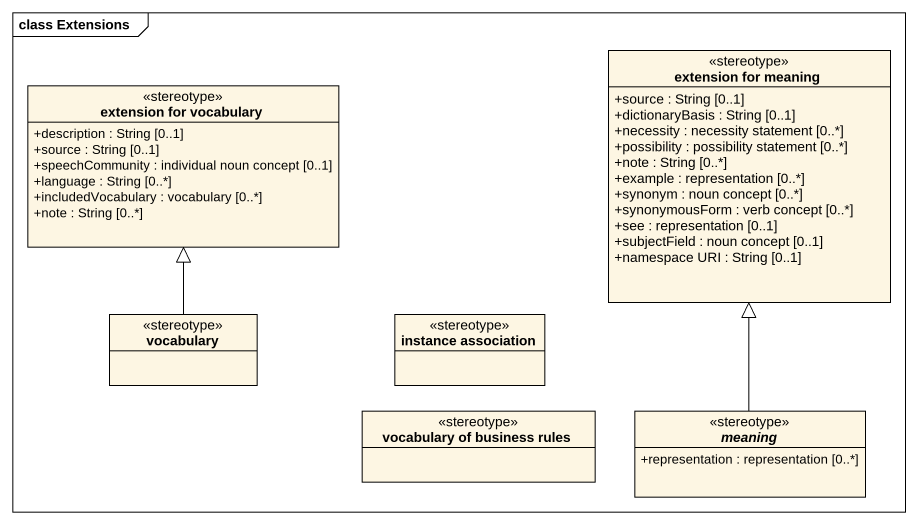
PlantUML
@startuml
mainframe class Extensions
hide circle
hide empty members
skinparam classAttributeIconSize 0
class "extension for meaning" as extension_for_meaning <<stereotype>> {
  +source : String [0..1]
  +dictionaryBasis : String [0..1]
  +necessity : necessity statement [0..*]
  +possibility : possibility statement [0..*]
  +note : String [0..*]
  +example : representation [0..*]
  +synonym : noun concept [0..*]
  +synonymousForm : verb concept [0..*]
  +see : representation [0..1]
  +subjectField : noun concept [0..1]
  +namespace URI : String [0..1]
}
class "extension for vocabulary" as extension_for_vocabulary <<stereotype>> {
  +description : String [0..1]
  +source : String [0..1]
  +speechCommunity : individual noun concept [0..1]
  +language : String [0..*]
  +includedVocabulary : vocabulary [0..*]
  +note : String [0..*]
}
class vocabulary <<stereotype>>
class "instance association" as instance_association <<stereotype>>
class "vocabulary of business rules" as vocabulary_of_business_rules <<stereotype>>
abstract class meaning <<stereotype>> {
  +representation : representation [0..*]
}
vocabulary -up-|> extension_for_vocabulary
meaning -up-|> extension_for_meaning
@enduml
